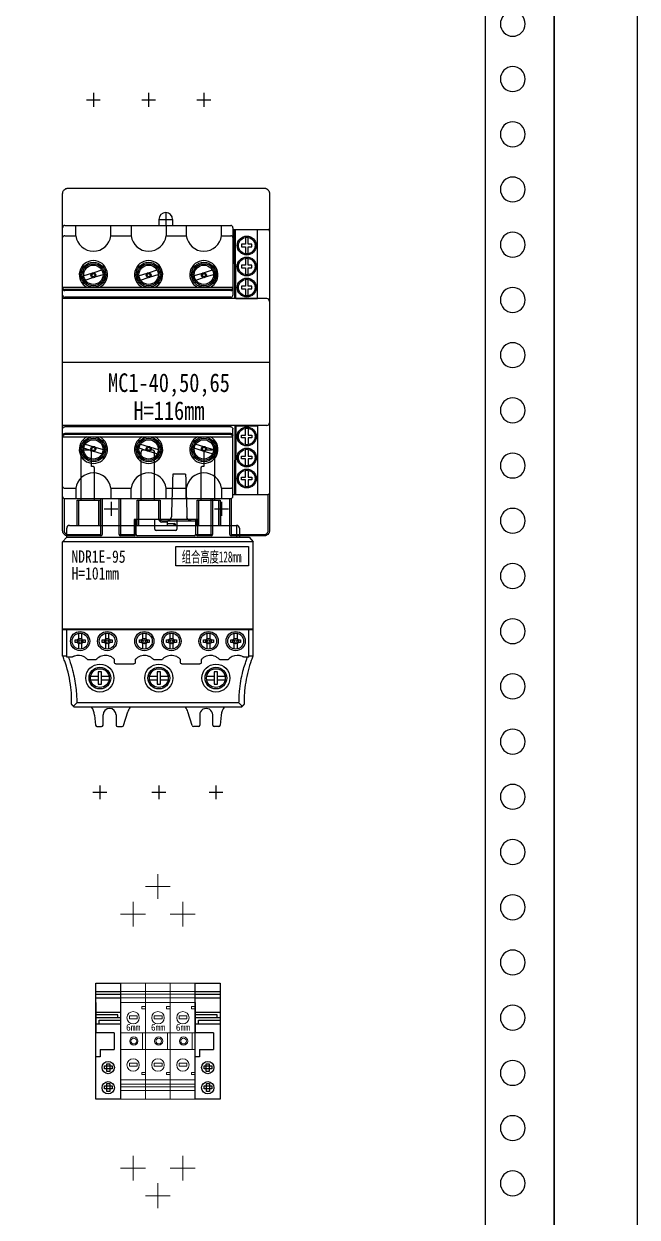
# Model space of a CAD drawing. Extents: x 1702616 to 1703280, y 398475 to 400075.
# Drawn here: x 1703058.1 to 1703280.1, y 398817.9 to 399250.2 of the extents above; entities that cross this region are included whole.
import ezdxf
from ezdxf.enums import TextEntityAlignment as Align

# ---------------------------------------------------------------- set-up
doc = ezdxf.new("R2010")
doc.units = 0
doc.header["$MEASUREMENT"] = 0
for name, color, linetype in [('LY-JS-BJ', 7, 'Continuous'), ('LY-JS-YQJ', 7, 'Continuous'), ('LY-SJ-YQJ', 7, 'Continuous'), ('布置图', 20, 'Continuous')]:
    doc.layers.add(name, color=color, linetype=linetype)
doc.layers.add('LY-二次控制图', color=7, linetype='Continuous', lineweight=18)
doc.styles.add('-宋体', font='', dxfattribs={"width": 0.65})
doc.styles.add('LY-SJ-元器件', font='', dxfattribs={"width": 0.6, "height": 4})
doc.styles.get('-宋体').set_extended_font_data('NSimSun')
doc.styles.get('LY-SJ-元器件').set_extended_font_data('SimSun')

# ---------------------------------------------------------------- blocks, each defined once
blk = doc.blocks.new('端子堵头')
at = {"layer": 'LY-JS-YQJ'}
for p, q in [((0, 39.03), (9, 39.03)), ((0, 37.96), (9, 37.96)), ((0, 36.73), (9, 36.73)), ((0, 35), (0, 24)), ((9, 35), (9, 24)), ((0, 31.48), (9, 31.48)), ((7.97, 30.59), (0, 30.59)), ((7.97, 29.53), (7.97, 30.59)), ((9, 34.58), (9, 33.47)), ((0, 29.53), (9, 29.53)), ((0, 27.32), (9, 27.32)), ((1.25, 27.32), (1.25, 28.56)), ((1.25, 28.56), (9, 28.56)), ((6.66, 24), (0, 24)), ((6.66, 24), (6.66, 18)), ((1.59, 18), (1.59, 15.27)), ((1.59, 18), (6.66, 18)), ((1.59, 15.27), (0, 15.27))]:
    blk.add_line(p, q, dxfattribs=at)
for points in [[(0, 42), (9, 42), (9, 0), (0, 0)], [(3.2, 12.05), (6.01, 12.05), (6.01, 10.99), (3.2, 10.99)], [(5.06, 12.84), (5.06, 10.03), (3.99, 10.03), (3.99, 12.84)], [(3.2, 4.76), (6.01, 4.76), (6.01, 3.69), (3.2, 3.69)], [(5.13, 5.6), (5.13, 2.79), (4.06, 2.79), (4.06, 5.6)]]:
    blk.add_lwpolyline(points, close=True, dxfattribs=at)
for centre in [(4.54, 11.43), (4.54, 4.14)]:
    blk.add_circle(centre, 2.23, dxfattribs=at)
blk = doc.blocks.new('UK-6')
for p, q in [((0, 39.03), (9, 39.03)), ((9, 39.03), (18, 39.03)), ((18, 39.03), (27, 39.03)), ((0, 37.96), (9, 37.96)), ((0, 36.73), (9, 36.73)), ((0, 35), (0, 24)), ((9, 37.96), (18, 37.96)), ((9, 36.73), (18, 36.73)), ((9, 35), (9, 24)), ((18, 37.96), (27, 37.96)), ((18, 36.73), (27, 36.73)), ((18, 35), (18, 24)), ((9, 33.52), (7.66, 33.52)), ((7.66, 33.52), (7.66, 32.74)), ((7.66, 32.74), (9, 32.74)), ((9, 32.74), (9, 31.63)), ((18, 33.52), (16.66, 33.52)), ((16.66, 33.52), (16.66, 32.74)), ((16.66, 32.74), (18, 32.74)), ((18, 32.74), (18, 31.63)), ((27, 33.52), (25.66, 33.52)), ((25.66, 33.52), (25.66, 32.74)), ((25.66, 32.74), (27, 32.74)), ((27, 32.74), (27, 31.63)), ((7.94, 24), (7.94, 18)), ((16.94, 24), (16.94, 18)), ((25.94, 24), (25.94, 18)), ((9, 9.67), (7.66, 9.67)), ((7.66, 9.67), (7.66, 8.89)), ((7.66, 8.89), (9, 8.89)), ((18, 9.67), (16.66, 9.67)), ((16.66, 9.67), (16.66, 8.89)), ((16.66, 8.89), (18, 8.89)), ((27, 9.67), (25.66, 9.67)), ((25.66, 9.67), (25.66, 8.89)), ((25.66, 8.89), (27, 8.89)), ((0, 5.47), (9, 5.47)), ((0, 4.4), (9, 4.4)), ((9, 5.47), (18, 5.47)), ((9, 4.4), (18, 4.4)), ((18, 5.47), (27, 5.47)), ((18, 4.4), (27, 4.4)), ((0, 3.16), (9, 3.16)), ((9, 3.16), (18, 3.16)), ((18, 3.16), (27, 3.16))]:
    blk.add_line(p, q)
for points in [[(0, 42), (9, 42), (9, 0), (0, 0)], [(9, 42), (18, 42), (18, 0), (9, 0)], [(18, 42), (27, 42), (27, 0), (18, 0)], [(0, 35), (9, 35), (9, 7), (0, 7)], [(9, 35), (18, 35), (18, 7), (9, 7)], [(18, 35), (27, 35), (27, 7), (18, 7)], [(3.2, 30.12), (6.01, 30.12), (6.01, 29.05), (3.2, 29.05)], [(12.2, 30.12), (15.01, 30.12), (15.01, 29.05), (12.2, 29.05)], [(21.2, 30.12), (24.01, 30.12), (24.01, 29.05), (21.2, 29.05)], [(0, 24), (9, 24), (9, 18), (0, 18)], [(9, 24), (18, 24), (18, 18), (9, 18)], [(18, 24), (27, 24), (27, 18), (18, 18)], [(3.2, 12.98), (6.01, 12.98), (6.01, 11.92), (3.2, 11.92)], [(12.2, 12.98), (15.01, 12.98), (15.01, 11.92), (12.2, 11.92)], [(21.2, 12.98), (24.01, 12.98), (24.01, 11.92), (21.2, 11.92)]]:
    blk.add_lwpolyline(points, close=True)
for centre, radius in [((4.54, 29.5), 2.23), ((13.54, 29.5), 2.23), ((22.54, 29.5), 2.23), ((4.79, 21.03), 1.5), ((4.79, 21.03), 1.03), ((13.79, 21.03), 1.5), ((13.79, 21.03), 1.03), ((22.79, 21.03), 1.5), ((22.79, 21.03), 1.03), ((4.54, 12.36), 2.23), ((13.54, 12.36), 2.23), ((22.54, 12.36), 2.23)]:
    blk.add_circle(centre, radius)
at = {"char_height": 2.5, "width": 1.4548, "attachment_point": 1}
for insert in [(1.99, 27.27), (10.99, 27.27), (19.99, 27.27)]:
    blk.add_mtext('6mm', dxfattribs=dict(at, insert=insert))
blk = doc.blocks.new('UK-6 3组')
at = {"color": 1}
for p, q in [((13.5, 81.5), (13.5, 72.5)), ((9, 77), (18, 77)), ((4.5, 71.5), (4.5, 62.5)), ((22.5, 71.5), (22.5, 62.5)), ((0, 67), (9, 67)), ((18, 67), (27, 67)), ((4.5, -29.5), (4.5, -20.5)), ((22.5, -29.5), (22.5, -20.5)), ((0, -25), (9, -25)), ((18, -25), (27, -25)), ((13.5, -39.5), (13.5, -30.5)), ((9, -35), (18, -35))]:
    blk.add_line(p, q, dxfattribs=at)
at = {"layer": 'LY-二次控制图', "linetype": 'Continuous'}
blk.add_blockref('UK-6', (0, 0), dxfattribs=at)
blk = doc.blocks.new('A$Cad8734e7')
at = {"color": 0, "linetype": 'Continuous', "lineweight": 25}
for p, q in [((-86.73, 22.22), (-84.83, 22.22)), ((-65, 22.22), (-62, 22.22)), ((-42.18, 22.22), (-40.28, 22.22)), ((-87.73, 21.22), (-87.73, 4.02)), ((-83.83, 16.12), (-83.83, 21.22)), ((-66, 21.22), (-66, 4.02)), ((-61, 4.02), (-61, 21.22)), ((-43.18, 21.22), (-43.18, 16.12)), ((-39.28, 4.02), (-39.28, 21.22)), ((-83.23, 16.12), (-83.83, 16.12)), ((-82.73, 4.02), (-82.73, 15.62)), ((-54.48, 13.38), (-54.54, 11.38)), ((-49.78, 13.38), (-54.48, 13.38)), ((-49.78, 13.38), (-49.72, 11.38)), ((-44.28, 15.62), (-44.28, 4.02)), ((-43.18, 16.12), (-43.78, 16.12)), ((-54.59, 9.52), (-54.67, 7.02)), ((-54.56, 10.52), (-54.59, 9.52)), ((-54.54, 11.38), (-54.56, 10.52)), ((-49.72, 11.38), (-49.7, 10.52)), ((-49.7, 10.52), (-49.67, 9.52)), ((-49.67, 9.52), (-49.59, 7.02)), ((-54.67, 7.02), (-54.89, -0.48)), ((-49.59, 7.02), (-49.37, -0.48)), ((-89.08, 4.02), (-80.68, 4.02)), ((-89.08, -5.18), (-89.08, 4.02)), ((-88.58, 4.02), (-88.58, -5.18)), ((-81.18, -5.18), (-81.18, 4.02)), ((-80.68, 4.02), (-80.68, -5.18)), ((-67.36, 4.02), (-58.96, 4.02)), ((-67.36, -5.18), (-67.36, 4.02)), ((-66.86, 4.02), (-66.86, -5.18)), ((-59.46, -2.98), (-59.46, 4.02)), ((-58.96, 4.02), (-58.96, -2.98)), ((-45.63, 4.02), (-37.23, 4.02)), ((-45.63, -5.18), (-45.63, 4.02)), ((-45.13, 4.02), (-45.13, -5.18)), ((-37.73, -5.18), (-37.73, 4.02)), ((-37.23, 4.02), (-37.23, -5.18)), ((-58.46, -3.48), (-45.63, -3.48)), ((-56.46, -3.98), (-58.46, -3.98)), ((-56.46, -3.98), (-56.46, -5.18)), ((-54.89, -0.48), (-54.94, -2.03)), ((-49.37, -0.48), (-49.32, -2.03)), ((-92.83, -9.48), (-92.83, -6.18)), ((-91.83, -5.18), (-31.33, -5.18)), ((-56.46, -4.48), (-53.98, -4.48)), ((-53.98, -5.18), (-53.98, -4.48)), ((-53.48, -4.98), (-53.48, -5.18)), ((-31.33, -5.18), (-31.33, -9.48)), ((-30.33, -6.18), (-30.33, -9.48)), ((-94.33, -11.18), (-92.83, -9.48)), ((-25.33, -11.18), (-94.33, -11.18)), ((-94.33, -52.48), (-94.33, -11.18)), ((-92.83, -9.48), (-26.83, -9.48)), ((-26.83, -9.48), (-25.33, -11.18)), ((-25.33, -52.48), (-25.33, -11.18)), ((-25.33, -42.72), (-94.33, -42.72)), ((-25.33, -42.98), (-94.33, -42.98)), ((-92.73, -52.88), (-92.73, -42.98)), ((-26.93, -52.88), (-26.93, -42.98)), ((-89.78, -47.58), (-89.78, -46.58)), ((-89.78, -46.58), (-88.98, -46.58)), ((-88.48, -46.08), (-88.48, -44.25)), ((-87.48, -44.25), (-87.48, -46.08)), ((-86.98, -46.58), (-86.18, -46.58)), ((-86.18, -46.58), (-86.18, -47.58)), ((-79.98, -47.58), (-79.98, -46.58)), ((-79.98, -46.58), (-79.18, -46.58)), ((-78.68, -46.08), (-78.68, -44.25)), ((-77.68, -44.25), (-77.68, -46.08)), ((-77.18, -46.58), (-76.38, -46.58)), ((-76.38, -46.58), (-76.38, -47.58)), ((-66.53, -47.58), (-66.53, -46.58)), ((-66.53, -46.58), (-65.73, -46.58)), ((-65.23, -46.08), (-65.23, -44.25)), ((-64.23, -44.25), (-64.23, -46.08)), ((-63.73, -46.58), (-62.93, -46.58)), ((-62.93, -46.58), (-62.93, -47.58)), ((-56.73, -47.58), (-56.73, -46.58)), ((-56.73, -46.58), (-55.93, -46.58)), ((-55.43, -46.08), (-55.43, -44.25)), ((-54.43, -44.25), (-54.43, -46.08)), ((-53.93, -46.58), (-53.13, -46.58)), ((-53.13, -46.58), (-53.13, -47.58)), ((-43.28, -47.58), (-43.28, -46.58)), ((-43.28, -46.58), (-42.48, -46.58)), ((-41.98, -46.08), (-41.98, -44.25)), ((-40.98, -44.25), (-40.98, -46.08)), ((-40.48, -46.58), (-39.68, -46.58)), ((-39.68, -46.58), (-39.68, -47.58)), ((-33.48, -47.58), (-33.48, -46.58)), ((-33.48, -46.58), (-32.68, -46.58)), ((-32.18, -46.08), (-32.18, -44.25)), ((-31.18, -44.25), (-31.18, -46.08)), ((-30.68, -46.58), (-29.88, -46.58)), ((-29.88, -46.58), (-29.88, -47.58)), ((-88.98, -47.58), (-89.78, -47.58)), ((-88.48, -49.92), (-88.48, -48.08)), ((-87.48, -48.08), (-87.48, -49.92)), ((-86.18, -47.58), (-86.98, -47.58)), ((-79.18, -47.58), (-79.98, -47.58)), ((-78.68, -49.92), (-78.68, -48.08)), ((-77.68, -48.08), (-77.68, -49.92)), ((-76.38, -47.58), (-77.18, -47.58)), ((-65.73, -47.58), (-66.53, -47.58)), ((-65.23, -49.92), (-65.23, -48.08)), ((-64.23, -48.08), (-64.23, -49.92)), ((-62.93, -47.58), (-63.73, -47.58)), ((-55.93, -47.58), (-56.73, -47.58)), ((-55.43, -49.92), (-55.43, -48.08)), ((-54.43, -48.08), (-54.43, -49.92)), ((-53.13, -47.58), (-53.93, -47.58)), ((-42.48, -47.58), (-43.28, -47.58)), ((-41.98, -49.92), (-41.98, -48.08)), ((-40.98, -48.08), (-40.98, -49.92)), ((-39.68, -47.58), (-40.48, -47.58)), ((-32.68, -47.58), (-33.48, -47.58)), ((-32.18, -49.92), (-32.18, -48.08)), ((-31.18, -48.08), (-31.18, -49.92)), ((-29.88, -47.58), (-30.68, -47.58)), ((-92.73, -52.48), (-94.33, -52.48)), ((-91.03, -52.88), (-92.73, -52.88)), ((-82.54, -53.88), (-84.92, -53.88)), ((-75.53, -54.78), (-75.53, -53.72)), ((-68.63, -55.38), (-74.93, -55.38)), ((-68.03, -53.72), (-68.03, -54.78)), ((-58.64, -53.88), (-61.02, -53.88)), ((-51.63, -54.78), (-51.63, -53.72)), ((-44.73, -55.38), (-51.03, -55.38)), ((-44.13, -53.72), (-44.13, -54.78)), ((-34.74, -53.88), (-37.12, -53.88)), ((-26.93, -52.88), (-28.63, -52.88)), ((-25.33, -52.48), (-26.93, -52.48)), ((-81.43, -59.88), (-84.18, -59.88)), ((-81.43, -58.23), (-81.43, -62.73)), ((-80.23, -62.73), (-80.23, -58.23)), ((-77.48, -59.88), (-80.23, -59.88)), ((-60.08, -59.88), (-62.83, -59.88)), ((-60.08, -58.23), (-60.08, -62.73)), ((-58.88, -62.73), (-58.88, -58.23)), ((-56.13, -59.88), (-58.88, -59.88)), ((-39.43, -59.88), (-42.18, -59.88)), ((-39.43, -58.23), (-39.43, -62.73)), ((-38.23, -62.73), (-38.23, -58.23)), ((-35.48, -59.88), (-38.23, -59.88)), ((-84.18, -61.08), (-81.43, -61.08)), ((-81.43, -62.73), (-80.23, -62.73)), ((-80.23, -61.08), (-77.48, -61.08)), ((-62.83, -61.08), (-60.08, -61.08)), ((-60.08, -62.73), (-58.88, -62.73)), ((-58.88, -61.08), (-56.13, -61.08)), ((-42.18, -61.08), (-39.43, -61.08)), ((-39.43, -62.73), (-38.23, -62.73)), ((-38.23, -61.08), (-35.48, -61.08)), ((-90.34, -70.68), (-91.04, -69.98)), ((-91.04, -70.01), (-90.08, -70.99)), ((-89.18, -69.48), (-90.34, -70.68)), ((-90.34, -70.68), (-90.04, -70.98)), ((-29.62, -70.98), (-90.04, -70.98)), ((-89.26, -70.99), (-89.26, -70.98)), ((-30.48, -69.48), (-89.18, -69.48)), ((-72.22, -77.63), (-70.69, -72.71)), ((-47.44, -77.63), (-48.97, -72.71)), ((-29.32, -70.68), (-30.48, -69.48)), ((-29.62, -70.98), (-29.32, -70.68)), ((-29.58, -70.98), (-28.62, -70)), ((-28.62, -69.98), (-29.32, -70.68)), ((-82.73, -73.9), (-82.37, -77.53)), ((-79.68, -77.48), (-79.68, -73.83)), ((-74.98, -73.83), (-74.98, -77.48)), ((-44.68, -73.83), (-44.68, -77.48)), ((-39.98, -77.48), (-39.98, -73.83)), ((-36.93, -73.9), (-37.29, -77.53)), ((-81.88, -77.98), (-80.18, -77.98)), ((-74.48, -77.98), (-72.7, -77.98)), ((-45.18, -77.98), (-46.96, -77.98)), ((-37.78, -77.98), (-39.48, -77.98))]:
    blk.add_line(p, q, dxfattribs=at)
at = {"color": 0}
for p, q in [((-37.21, 3.41), (-37.21, -5.18)), ((-80.23, -58.23), (-81.43, -58.23)), ((-58.88, -58.23), (-60.08, -58.23)), ((-38.23, -58.23), (-39.43, -58.23))]:
    blk.add_line(p, q, dxfattribs=at)
at = {"color": 1, "linetype": 'ByBlock'}
for p, q in [((-80.83, -99.34), (-80.83, -104.34)), ((-59.48, -99.34), (-59.48, -104.34)), ((-38.83, -99.34), (-38.83, -104.34)), ((-83.33, -101.84), (-78.33, -101.84)), ((-61.98, -101.84), (-56.98, -101.84)), ((-41.33, -101.84), (-36.33, -101.84))]:
    blk.add_line(p, q, dxfattribs=at)
at = {"color": 0, "linetype": 'Continuous', "lineweight": 25}
for points in [[(-56.96, -3.48, -0.007281), (-56.9, -3.49, -0.011648), (-56.85, -3.5, -0.040218), (-56.77, -3.52, -0.10903), (-56.61, -3.63, -0.114547), (-56.48, -3.82, -0.051981), (-56.47, -3.91, -0.013559), (-56.46, -3.95, -0.004057), (-56.46, -3.98)], [(-56.44, -3.48, 0.008492), (-56.25, -3.46, 0.028757), (-56.03, -3.42, 0.099766), (-55.56, -3.2, 0.138063), (-55.04, -2.54, 0.05222), (-54.97, -2.3, 0.01592), (-54.95, -2.16, 0.005457), (-54.94, -2.03)], [(-47.82, -3.48, -0.008491), (-48.01, -3.46, -0.028755), (-48.23, -3.42, -0.099771), (-48.7, -3.2, -0.13809), (-49.22, -2.54, -0.05211), (-49.29, -2.3, -0.015961), (-49.31, -2.16, -0.005469), (-49.32, -2.03)], [(-91.04, -69.98, 0.005368), (-91.06, -67.75, 0.025039), (-91.34, -63.86, 0.049542), (-93.27, -55.12, 0.009952), (-93.84, -53.53, 0.003024), (-94.24, -52.48)], [(-92.24, -52.88, -0.005947), (-91.52, -54.89, -0.024906), (-90.49, -58.46, -0.032149), (-89.42, -64.73, -0.016705), (-89.24, -67.37, -0.004392), (-89.18, -69.48)], [(-90.75, -52.81, -0.002666), (-90.78, -52.83, -0.014124), (-90.83, -52.85, -0.021007), (-90.87, -52.86, -0.027165), (-90.92, -52.87, -0.018155), (-90.96, -52.88, -0.006293), (-90.99, -52.88, -0.002938), (-91.03, -52.88)], [(-85.36, -53.7, 0.00947), (-85.69, -53.38, 0.064056), (-86.53, -52.8, 0.201227), (-90, -52.5, 0.017707), (-90.25, -52.59, 0.012388), (-90.58, -52.74, 0.003093), (-90.75, -52.81)], [(-84.92, -53.88, -0.004975), (-84.97, -53.88, -0.00799), (-85, -53.88, -0.027954), (-85.06, -53.87, -0.035424), (-85.13, -53.85, -0.035447), (-85.21, -53.81, -0.045745), (-85.29, -53.76, -0.014567), (-85.32, -53.73, -0.00517), (-85.36, -53.7)], [(-82.1, -53.7, -0.006658), (-82.15, -53.74, -0.013351), (-82.18, -53.76, -0.109053), (-82.37, -53.86, -0.016455), (-82.42, -53.87, -0.011213), (-82.46, -53.87, -0.006101), (-82.51, -53.88, -0.002212), (-82.54, -53.88)], [(-75.53, -53.72, 0.00804), (-75.87, -53.41, 0.024282), (-76.22, -53.11, 0.062766), (-77.14, -52.61, 0.241038), (-81.23, -52.97, 0.035858), (-81.68, -53.31, 0.010424), (-81.94, -53.54, 0.003783), (-82.1, -53.7)], [(-74.93, -55.38, -0.007778), (-74.99, -55.38, -0.015639), (-75.03, -55.37, -0.062177), (-75.16, -55.34, -0.230515), (-75.51, -54.94, -0.035997), (-75.52, -54.87, -0.008709), (-75.52, -54.84, -0.006932), (-75.53, -54.78)], [(-68.03, -54.78, -0.005058), (-68.03, -54.84, -0.021344), (-68.04, -54.91, -0.073092), (-68.09, -55.05, -0.171602), (-68.38, -55.33, -0.045567), (-68.47, -55.36, -0.02347), (-68.54, -55.37, -0.00849), (-68.6, -55.38, -0.002114), (-68.63, -55.38)], [(-61.46, -53.7, 0.007914), (-61.79, -53.38, 0.023887), (-62.15, -53.1, 0.062656), (-63.06, -52.6, 0.241323), (-67.15, -52.99, 0.03649), (-67.61, -53.34, 0.010716), (-67.86, -53.57, 0.003889), (-68.03, -53.72)], [(-61.02, -53.88, -0.005271), (-61.07, -53.88, -0.008473), (-61.1, -53.88, -0.052709), (-61.2, -53.86, -0.047661), (-61.31, -53.81, -0.045878), (-61.39, -53.76, -0.013742), (-61.42, -53.73, -0.00488), (-61.46, -53.7)], [(-58.2, -53.7, -0.007784), (-58.25, -53.74, -0.015663), (-58.28, -53.77, -0.038694), (-58.35, -53.81, -0.054031), (-58.47, -53.86, -0.038673), (-58.55, -53.88, -0.010661), (-58.58, -53.88, -0.006364), (-58.61, -53.88, -0.003529), (-58.64, -53.88)], [(-51.63, -53.72, 0.011379), (-52.05, -53.34, 0.073361), (-53.01, -52.71, 0.261877), (-57.41, -53.03, 0.032988), (-57.86, -53.38, 0.00789), (-58.2, -53.7)], [(-51.03, -55.38, -0.004216), (-51.09, -55.38, -0.022528), (-51.18, -55.36, -0.033779), (-51.25, -55.34, -0.050512), (-51.34, -55.3, -0.171432), (-51.59, -54.98, -0.03762), (-51.61, -54.91, -0.01548), (-51.62, -54.87, -0.010651), (-51.63, -54.81, -0.002654), (-51.63, -54.78)], [(-44.13, -54.78, -0.00689), (-44.13, -54.84, -0.020815), (-44.14, -54.9, -0.062197), (-44.18, -55.02, -0.179225), (-44.47, -55.33, -0.046444), (-44.55, -55.36, -0.020871), (-44.61, -55.37, -0.01231), (-44.67, -55.38, -0.004055), (-44.73, -55.38)], [(-37.56, -53.7, 0.011079), (-37.98, -53.31, 0.073243), (-38.94, -52.7, 0.261953), (-43.34, -53.05, 0.033493), (-43.79, -53.41, 0.008017), (-44.13, -53.72)], [(-37.12, -53.88, -0.004401), (-37.18, -53.88, -0.008878), (-37.23, -53.87, -0.014042), (-37.27, -53.86, -0.019294), (-37.32, -53.85, -0.086324), (-37.46, -53.77, -0.01678), (-37.5, -53.75, -0.009218), (-37.53, -53.72, -0.002789), (-37.56, -53.7)], [(-34.3, -53.7, -0.005156), (-34.34, -53.73, -0.013475), (-34.37, -53.76, -0.045918), (-34.45, -53.81, -0.047614), (-34.56, -53.86, -0.045845), (-34.65, -53.88, -0.010035), (-34.68, -53.88, -0.005996), (-34.71, -53.88, -0.003326), (-34.74, -53.88)], [(-28.91, -52.81, 0.006204), (-29.24, -52.66, 0.068252), (-30.28, -52.35, 0.201678), (-33.68, -53.15, 0.026912), (-34.03, -53.44, 0.006467), (-34.3, -53.7)], [(-30.48, -69.48, -0.003585), (-30.41, -67.37, -0.010763), (-30.29, -65.26, -0.022169), (-29.81, -61.58, -0.018592), (-29.04, -57.94, -0.018636), (-28.3, -55.39, -0.006204), (-27.77, -53.89, -0.002254), (-27.41, -52.88)], [(-28.63, -52.88, -0.002931), (-28.67, -52.88, -0.012355), (-28.71, -52.88, -0.021353), (-28.76, -52.87, -0.026657), (-28.8, -52.86, -0.018144), (-28.84, -52.84, -0.004715), (-28.86, -52.84, -0.005356), (-28.89, -52.82, -0.001336), (-28.91, -52.81)], [(-25.42, -52.48, 0.004535), (-26.01, -54.06, 0.025187), (-27.17, -57.81, 0.046346), (-28.53, -66.08, 0.011003), (-28.6, -67.75, 0.005368), (-28.62, -69.98)]]:
    blk.add_lwpolyline(points, format="xyb", dxfattribs=at)
at = {"color": 0}
for centre, radius in [((-87.98, -47.08), 3.48), ((-87.98, -47.08), 2.88), ((-87.98, -47.08), 0.975), ((-87.98, -47.08), 0.5), ((-78.18, -47.08), 3.48), ((-78.18, -47.08), 2.88), ((-78.18, -47.08), 0.975), ((-78.18, -47.08), 0.5), ((-64.73, -47.08), 3.48), ((-64.73, -47.08), 2.88), ((-64.73, -47.08), 0.975), ((-64.73, -47.08), 0.5), ((-54.93, -47.08), 3.48), ((-54.93, -47.08), 2.88), ((-54.93, -47.08), 0.975), ((-54.93, -47.08), 0.5), ((-41.48, -47.08), 3.48), ((-41.48, -47.08), 2.88), ((-41.48, -47.08), 0.975), ((-41.48, -47.08), 0.5), ((-31.68, -47.08), 3.48), ((-31.68, -47.08), 2.88), ((-31.68, -47.08), 0.975), ((-31.68, -47.08), 0.5), ((-80.83, -60.48), 5.07), ((-59.48, -60.48), 5.07), ((-38.83, -60.48), 5.07), ((-80.83, -60.48), 3.93), ((-80.83, -60.48), 3.4), ((-59.48, -60.48), 3.93), ((-59.48, -60.48), 3.4), ((-38.83, -60.48), 3.93), ((-38.83, -60.48), 3.4)]:
    blk.add_circle(centre, radius, dxfattribs=at)
at = {"color": 0, "linetype": 'Continuous', "lineweight": 25}
for centre, radius, start, end in [((-86.73, 21.22), 1, 90, 180), ((-84.83, 21.22), 1, 0, 90), ((-65, 21.22), 1, 90, 180), ((-62, 21.22), 1, 0, 90), ((-42.18, 21.22), 1, 90, 180), ((-40.28, 21.22), 1, 0, 90), ((-83.23, 15.62), 0.5, 0, 90), ((-43.78, 15.62), 0.5, 90, 180), ((-58.46, -2.98), 1, 180, 270), ((-58.46, -2.98), 0.5, 180, 270), ((-91.83, -6.18), 1, 90, 180), ((-53.98, -4.98), 0.5, 0, 90), ((-31.33, -6.18), 1, 0, 90), ((-88.98, -46.08), 0.5, 270, 291.8272), ((-88.98, -46.08), 0.5, 338.1728, 0), ((-86.98, -46.08), 0.5, 180, 201.8272), ((-86.98, -46.08), 0.5, 248.1728, 270), ((-79.18, -46.08), 0.5, 270, 291.8272), ((-79.18, -46.08), 0.5, 338.1728, 0), ((-77.18, -46.08), 0.5, 180, 201.8272), ((-77.18, -46.08), 0.5, 248.1728, 270), ((-65.73, -46.08), 0.5, 270, 291.8272), ((-65.73, -46.08), 0.5, 338.1728, 0), ((-63.73, -46.08), 0.5, 180, 201.8272), ((-63.73, -46.08), 0.5, 248.1728, 270), ((-55.93, -46.08), 0.5, 270, 291.8272), ((-55.93, -46.08), 0.5, 338.1728, 0), ((-53.93, -46.08), 0.5, 180, 201.8272), ((-53.93, -46.08), 0.5, 248.1728, 270), ((-42.48, -46.08), 0.5, 270, 291.8272), ((-42.48, -46.08), 0.5, 338.1728, 0), ((-40.48, -46.08), 0.5, 180, 201.8272), ((-40.48, -46.08), 0.5, 248.1728, 270), ((-32.68, -46.08), 0.5, 270, 291.8272), ((-32.68, -46.08), 0.5, 338.1728, 0), ((-30.68, -46.08), 0.5, 180, 201.8272), ((-30.68, -46.08), 0.5, 248.1728, 270), ((-88.98, -48.08), 0.5, 68.1728, 90), ((-88.98, -48.08), 0.5, 0, 21.8272), ((-86.98, -48.08), 0.5, 158.1728, 180), ((-86.98, -48.08), 0.5, 90, 111.8272), ((-79.18, -48.08), 0.5, 68.1728, 90), ((-79.18, -48.08), 0.5, 0, 21.8272), ((-77.18, -48.08), 0.5, 158.1728, 180), ((-77.18, -48.08), 0.5, 90, 111.8272), ((-65.73, -48.08), 0.5, 68.1728, 90), ((-65.73, -48.08), 0.5, 0, 21.8272), ((-63.73, -48.08), 0.5, 158.1728, 180), ((-63.73, -48.08), 0.5, 90, 111.8272), ((-55.93, -48.08), 0.5, 68.1728, 90), ((-55.93, -48.08), 0.5, 0, 21.8272), ((-53.93, -48.08), 0.5, 158.1728, 180), ((-53.93, -48.08), 0.5, 90, 111.8272), ((-42.48, -48.08), 0.5, 68.1728, 90), ((-42.48, -48.08), 0.5, 0, 21.8272), ((-40.48, -48.08), 0.5, 158.1728, 180), ((-40.48, -48.08), 0.5, 90, 111.8272), ((-32.68, -48.08), 0.5, 68.1728, 90), ((-32.68, -48.08), 0.5, 0, 21.8272), ((-30.68, -48.08), 0.5, 158.1728, 180), ((-30.68, -48.08), 0.5, 90, 111.8272), ((-88.7, -74.48), 6, 5.5501, 35.6853), ((-77.33, -73.83), 2.35, 0, 180), ((-64.96, -74.48), 6, 144.3147, 162.76), ((-54.7, -74.48), 6, 17.24, 35.6853), ((-42.33, -73.83), 2.35, 359.9268, 180.0732), ((-30.96, -74.48), 6, 144.3147, 174.4499), ((-81.88, -77.48), 0.5, 185.5501, 270), ((-80.18, -77.48), 0.5, 270, 0), ((-74.48, -77.48), 0.5, 180, 270), ((-72.7, -77.48), 0.5, 270, 342.76), ((-46.96, -77.48), 0.5, 197.24, 270), ((-45.18, -77.48), 0.5, 270, 0), ((-39.48, -77.48), 0.5, 180, 270), ((-37.78, -77.48), 0.5, 270, 354.4499)]:
    blk.add_arc(centre, radius, start, end, dxfattribs=at)
at = {"layer": 'LY-SJ-YQJ', "color": 1, "linetype": 'ByBlock'}
blk.add_lwpolyline([(-53.28, -12.86), (-27.06, -12.86), (-27.06, -19.86), (-53.28, -19.86)], close=True, dxfattribs=at)
at = {"color": 4, "linetype": 'ByBlock', "lineweight": -3, "style": '-宋体', "width": 0.8}
for s, p in [('NDR1E-95', (-81.31, -16.45)), ('H=101mm', (-82.5, -22.54))]:
    blk.add_text(s, height=4.5, dxfattribs=at).set_placement(p, align=Align.MIDDLE_CENTER)
at = {"layer": 'LY-SJ-YQJ', "color": 1, "linetype": 'ByBlock', "style": 'LY-SJ-元器件', "width": 0.6}
blk.add_text('组合高度128mm', height=4, dxfattribs=at).set_placement((-51.19, -18.57))
blk = doc.blocks.new('热继NDC1 40-65A+NDR1E-95-2022.1')
at = {"color": 1, "linetype": 'ByBlock'}
for p, q in [((153.42, 97.15), (153.42, 92.15)), ((173.42, 97.15), (173.42, 92.15)), ((193.42, 97.15), (193.42, 92.15)), ((150.92, 94.65), (155.92, 94.65)), ((170.92, 94.65), (175.92, 94.65)), ((190.92, 94.65), (195.92, 94.65)), ((179.6, 53.81), (179.6, 49.11)), ((177.1, 51.31), (182.1, 51.31)), ((142.29, -0.35), (217.17, -0.35)), ((159.8, -51.04), (159.8, -56.04)), ((199.8, -51.04), (199.8, -56.04)), ((157.3, -53.54), (162.3, -53.54)), ((197.3, -53.54), (202.3, -53.54))]:
    blk.add_line(p, q, dxfattribs=at)
at = {"color": 0, "linetype": 'Continuous', "lineweight": 25}
for p, q in [((142.29, -61.35), (142.29, 60.64)), ((144.29, 62.65), (215.18, 62.65)), ((203.92, 48.31), (203.92, 23.91)), ((203.92, 47.61), (216.68, 47.61)), ((204.59, 22.61), (204.54, 47.61)), ((205.04, 22.61), (204.89, 47.61)), ((143.09, 45.34), (147.06, 45.34)), ((159.77, 45.34), (167.06, 45.34)), ((179.77, 45.34), (187.06, 45.34)), ((199.77, 45.34), (203.12, 45.34)), ((208.42, 44.79), (208.42, 42.34)), ((209.42, 42.34), (209.42, 44.79)), ((208.42, 42.34), (207.02, 42.34)), ((207.02, 42.34), (207.02, 41.34)), ((207.02, 41.34), (208.42, 41.34)), ((208.42, 41.34), (208.42, 38.88)), ((210.82, 42.34), (209.42, 42.34)), ((209.42, 38.88), (209.42, 41.34)), ((209.42, 41.34), (210.82, 41.34)), ((210.82, 41.34), (210.82, 42.34)), ((208.42, 34.75), (207.02, 34.75)), ((207.02, 34.75), (207.02, 33.75)), ((208.42, 37.21), (208.42, 34.75)), ((209.42, 34.75), (209.42, 37.21)), ((210.82, 34.75), (209.42, 34.75)), ((210.82, 33.75), (210.82, 34.75)), ((152.78, 31.75), (149.94, 30.85)), ((156.42, 32.9), (153.57, 32)), ((154.05, 30.47), (156.91, 31.38)), ((156.42, 32.9), (156.5, 32.93)), ((156.91, 31.38), (156.91, 31.38)), ((172.78, 31.75), (169.94, 30.85)), ((176.42, 32.9), (173.57, 32)), ((174.05, 30.47), (176.91, 31.38)), ((176.42, 32.9), (176.5, 32.93)), ((176.91, 31.38), (176.91, 31.38)), ((192.78, 31.75), (189.94, 30.85)), ((196.42, 32.9), (193.57, 32)), ((194.05, 30.47), (196.91, 31.38)), ((196.42, 32.9), (196.5, 32.93)), ((196.91, 31.38), (196.91, 31.38)), ((207.02, 33.75), (208.42, 33.75)), ((208.42, 33.75), (208.42, 31.29)), ((209.42, 31.29), (209.42, 33.75)), ((209.42, 33.75), (210.82, 33.75)), ((142.29, 26.75), (203.92, 26.75)), ((203.12, 25.95), (143.09, 25.95)), ((150.49, 29.34), (153.27, 30.22)), ((170.49, 29.34), (173.27, 30.22)), ((190.49, 29.34), (193.27, 30.22)), ((208.42, 27.11), (207.02, 27.11)), ((207.02, 27.11), (207.02, 26.11)), ((207.02, 26.11), (208.42, 26.11)), ((208.42, 29.57), (208.42, 27.11)), ((208.42, 26.11), (208.42, 23.65)), ((209.42, 27.11), (209.42, 29.57)), ((210.82, 27.11), (209.42, 27.11)), ((209.42, 23.65), (209.42, 26.11)), ((209.42, 26.11), (210.82, 26.11)), ((210.82, 26.11), (210.82, 27.11)), ((216.17, 22.61), (142.29, 22.61)), ((203.12, 25.51), (143.09, 25.51)), ((203.12, 23.11), (143.09, 23.11)), ((205.04, 22.71), (212.79, 22.71)), ((216.17, -23.32), (142.29, -23.32)), ((203.12, -23.82), (143.09, -23.82)), ((203.92, -49.02), (203.92, -24.62)), ((204.59, -23.32), (204.54, -48.32)), ((205.04, -23.32), (204.89, -48.32)), ((205.04, -23.42), (212.79, -23.42)), ((208.42, -26.82), (208.42, -24.36)), ((209.42, -24.36), (209.42, -26.82)), ((142.29, -27.46), (203.92, -27.46)), ((203.12, -26.22), (143.09, -26.22)), ((203.12, -26.66), (143.09, -26.66)), ((150.49, -30.05), (153.27, -30.93)), ((170.49, -30.05), (173.27, -30.93)), ((190.49, -30.05), (193.27, -30.93)), ((207.02, -27.82), (207.02, -26.82)), ((207.02, -26.82), (208.42, -26.82)), ((208.42, -27.82), (207.02, -27.82)), ((208.42, -30.28), (208.42, -27.82)), ((209.42, -26.82), (210.82, -26.82)), ((210.82, -27.82), (209.42, -27.82)), ((209.42, -27.82), (209.42, -30.28)), ((210.82, -26.82), (210.82, -27.82)), ((152.78, -32.46), (149.94, -31.56)), ((156.42, -33.61), (153.57, -32.71)), ((154.05, -31.18), (156.91, -32.09)), ((156.42, -33.61), (156.5, -33.64)), ((156.91, -32.09), (156.91, -32.09)), ((172.78, -32.46), (169.94, -31.56)), ((176.42, -33.61), (173.57, -32.71)), ((174.05, -31.18), (176.91, -32.09)), ((176.42, -33.61), (176.5, -33.64)), ((176.91, -32.09), (176.91, -32.09)), ((192.78, -32.46), (189.94, -31.56)), ((196.42, -33.61), (193.57, -32.71)), ((194.05, -31.18), (196.91, -32.09)), ((196.42, -33.61), (196.5, -33.64)), ((196.91, -32.09), (196.91, -32.09)), ((207.02, -35.46), (207.02, -34.46)), ((207.02, -34.46), (208.42, -34.46)), ((208.42, -34.46), (208.42, -32)), ((209.42, -32), (209.42, -34.46)), ((209.42, -34.46), (210.82, -34.46)), ((210.82, -34.46), (210.82, -35.46)), ((208.42, -35.46), (207.02, -35.46)), ((208.42, -37.92), (208.42, -35.46)), ((210.82, -35.46), (209.42, -35.46)), ((209.42, -35.46), (209.42, -37.92)), ((207.02, -43.05), (207.02, -42.05)), ((207.02, -42.05), (208.42, -42.05)), ((208.42, -43.05), (207.02, -43.05)), ((208.42, -42.05), (208.42, -39.59)), ((208.42, -45.51), (208.42, -43.05)), ((209.42, -39.59), (209.42, -42.05)), ((209.42, -42.05), (210.82, -42.05)), ((210.82, -43.05), (209.42, -43.05)), ((209.42, -43.05), (209.42, -45.51)), ((210.82, -42.05), (210.82, -43.05)), ((143.09, -46.06), (147.06, -46.06)), ((159.77, -46.06), (167.06, -46.06)), ((179.77, -46.05), (187.06, -46.05)), ((199.77, -46.06), (203.12, -46.06)), ((142.79, -49.77), (142.79, -61.36)), ((156.08, -62.86), (156.09, -49.83)), ((156.59, -49.83), (156.58, -62.85)), ((162.75, -62.85), (162.75, -49.82)), ((163.25, -49.82), (163.25, -62.86)), ((196.08, -62.86), (196.09, -49.83)), ((196.59, -49.83), (196.58, -62.85)), ((202.75, -62.85), (202.75, -49.82)), ((203.25, -49.81), (203.25, -62.86)), ((203.92, -48.32), (216.68, -48.32)), ((191.17, -57.35), (168.17, -57.35)), ((168.17, -57.35), (168.17, -63.35)), ((168.67, -57.35), (168.67, -62.85)), ((168.92, -62.85), (168.92, -57.35)), ((175.67, -60.85), (175.67, -57.35)), ((183.67, -57.35), (183.67, -60.85)), ((190.42, -57.35), (190.42, -62.85)), ((191.17, -63.35), (191.17, -57.35)), ((144.29, -62.86), (156.08, -62.86)), ((156.08, -63.35), (144.29, -63.35)), ((163.25, -62.86), (168.17, -62.86)), ((163.25, -62.86), (163.25, -63.35)), ((168.17, -63.35), (163.25, -63.35)), ((189.92, -63.35), (169.42, -63.35)), ((183.17, -61.35), (176.17, -61.35)), ((191.17, -62.86), (196.08, -62.86)), ((196.08, -63.35), (191.17, -63.35)), ((196.08, -63.35), (196.08, -62.86)), ((203.25, -62.86), (215.18, -62.85)), ((215.18, -63.34), (203.25, -63.35))]:
    blk.add_line(p, q, dxfattribs=at)
at = {"color": 0}
for p, q in [((217.18, 60.65), (217.18, -61.34)), ((143.09, 49.11), (203.12, 49.11)), ((147.06, 45.34), (147.06, 49.11)), ((159.77, 45.34), (159.77, 49.11)), ((167.06, 49.11), (167.06, 45.34)), ((177.1, 51.31), (177.1, 49.11)), ((179.77, 49.11), (179.77, 45.34)), ((182.1, 51.31), (182.1, 49.11)), ((187.06, 49.11), (187.06, 45.34)), ((199.77, 45.34), (199.77, 49.11)), ((212.79, 22.71), (212.79, 47.61)), ((212.79, -23.42), (212.79, -48.32)), ((147.06, -46.06), (147.06, -49.82)), ((159.77, -46.06), (159.77, -49.82)), ((167.06, -49.82), (167.06, -46.06)), ((179.77, -49.82), (179.77, -46.05)), ((187.06, -49.82), (187.06, -46.05)), ((199.77, -46.06), (199.77, -49.82)), ((143.09, -49.82), (203.12, -49.82)), ((216.68, -61.35), (216.7, -48.33))]:
    blk.add_line(p, q, dxfattribs=at)
at = {"color": 0, "linetype": 'Continuous', "lineweight": 25}
for points in [[(142.29, 60.65, -0.005247), (142.31, 60.85, -0.022142), (142.35, 61.09, -0.066678), (142.48, 61.51, -0.1782), (143.48, 62.48, -0.045122), (143.76, 62.57, -0.023284), (144, 62.62, -0.008439), (144.19, 62.64, -0.002102), (144.29, 62.65)], [(215.18, 62.65, -0.0042), (215.37, 62.63, -0.022411), (215.67, 62.58, -0.033502), (215.9, 62.52, -0.055765), (216.25, 62.34, -0.166023), (217.06, 61.32, -0.03773), (217.13, 61.09, -0.015318), (217.15, 60.94, -0.010538), (217.17, 60.75, -0.002625), (217.18, 60.65)], [(217.18, 47.11, 0.00874), (217.17, 47.18, 0.024098), (217.15, 47.25, 0.10921), (217.07, 47.42, 0.099417), (216.91, 47.55, 0.073564), (216.8, 47.59, 0.018472), (216.75, 47.6, 0.009094), (216.7, 47.61, 0.002265), (216.68, 47.61)], [(142.29, 26.26, 0.008215), (142.31, 26.16, 0.027921), (142.33, 26.05, 0.10556), (142.45, 25.82, 0.11228), (142.74, 25.59, 0.062263), (142.9, 25.54, 0.018195), (142.98, 25.52, 0.006943), (143.05, 25.51, 0.002508), (143.09, 25.51)], [(203.12, 25.51, 0.006144), (203.21, 25.52, 0.01252), (203.27, 25.53, 0.082559), (203.49, 25.6, 0.131016), (203.8, 25.88, 0.096859), (203.9, 26.1, 0.017196), (203.91, 26.16, 0.010316), (203.92, 26.26)], [(142.29, 23.91, 0.007677), (142.31, 23.81, 0.031799), (142.33, 23.67, 0.11321), (142.48, 23.39, 0.137634), (142.85, 23.15, 0.041735), (142.96, 23.12, 0.015737), (143.02, 23.11, 0.005529), (143.09, 23.11)], [(203.12, 23.11, 0.006707), (203.21, 23.12, 0.013685), (203.27, 23.13, 0.080608), (203.48, 23.2, 0.149879), (203.83, 23.53, 0.078704), (203.9, 23.74, 0.015869), (203.91, 23.81, 0.00951), (203.92, 23.91)], [(142.29, -24.62, -0.007677), (142.31, -24.52, -0.031799), (142.33, -24.38, -0.11321), (142.48, -24.11, -0.137634), (142.85, -23.86, -0.041735), (142.96, -23.83, -0.015737), (143.02, -23.83, -0.005529), (143.09, -23.82)], [(203.12, -23.82, -0.006707), (203.21, -23.83, -0.013685), (203.27, -23.84, -0.080608), (203.48, -23.91, -0.149879), (203.83, -24.25, -0.078704), (203.9, -24.45, -0.015869), (203.91, -24.52, -0.00951), (203.92, -24.62)], [(142.29, -26.97, -0.008215), (142.31, -26.87, -0.027921), (142.33, -26.76, -0.10556), (142.45, -26.53, -0.11228), (142.74, -26.3, -0.062263), (142.9, -26.25, -0.018195), (142.98, -26.23, -0.006943), (143.05, -26.23, -0.002508), (143.09, -26.22)], [(203.12, -26.22, -0.006144), (203.21, -26.23, -0.01252), (203.27, -26.24, -0.082559), (203.49, -26.31, -0.131016), (203.8, -26.59, -0.096859), (203.9, -26.81, -0.017196), (203.91, -26.87, -0.010316), (203.92, -26.97)], [(217.18, -47.82, -0.00874), (217.17, -47.89, -0.024098), (217.15, -47.97, -0.10921), (217.07, -48.13, -0.099417), (216.91, -48.26, -0.073564), (216.8, -48.3, -0.018472), (216.75, -48.31, -0.009094), (216.7, -48.32, -0.002265), (216.68, -48.32)], [(144.29, -63.35, -0.0042), (144.1, -63.33, -0.022411), (143.81, -63.28, -0.033502), (143.57, -63.21, -0.055765), (143.22, -63.04, -0.166025), (142.41, -62.02, -0.037731), (142.35, -61.79, -0.015319), (142.32, -61.64, -0.010538), (142.3, -61.45, -0.002625), (142.29, -61.35)], [(142.79, -61.36, 0.008789), (142.82, -61.58, 0.024254), (142.87, -61.79, 0.109613), (143.11, -62.28, 0.099372), (143.59, -62.68, 0.073307), (143.93, -62.81, 0.018329), (144.07, -62.83, 0.00903), (144.22, -62.85, 0.002249), (144.29, -62.86)], [(217.18, -61.34, -0.005247), (217.16, -61.54, -0.02214), (217.13, -61.78, -0.066675), (216.99, -62.2, -0.1782), (215.99, -63.17, -0.045125), (215.71, -63.26, -0.023285), (215.47, -63.31, -0.008439), (215.28, -63.33, -0.002102), (215.18, -63.34)], [(215.18, -62.85, 0.00879), (215.4, -62.82, 0.024258), (215.61, -62.78, 0.109619), (216.1, -62.54, 0.099377), (216.5, -62.06, 0.073295), (216.63, -61.72, 0.018324), (216.65, -61.57, 0.009027), (216.67, -61.42, 0.002248), (216.68, -61.35)]]:
    blk.add_lwpolyline(points, format="xyb", dxfattribs=at)
at = {"color": 0}
for centre, radius in [((208.92, 41.84), 3.43), ((208.92, 41.84), 3), ((153.42, 31.27), 4.5), ((153.42, 31.27), 4), ((153.42, 31.27), 3.5), ((173.42, 31.27), 4.5), ((173.42, 31.27), 4), ((173.42, 31.27), 3.5), ((193.42, 31.27), 4.5), ((193.42, 31.27), 4), ((193.42, 31.27), 3.5), ((208.92, 34.25), 3.43), ((208.92, 34.25), 3), ((153.42, 31.11), 0.9), ((153.42, 31.11), 0.586), ((173.42, 31.11), 0.9), ((173.42, 31.11), 0.586), ((193.42, 31.11), 0.9), ((193.42, 31.11), 0.586), ((208.92, 26.61), 3.43), ((208.92, 26.61), 3), ((208.92, -27.32), 3.43), ((208.92, -27.32), 3), ((153.42, -31.98), 4.5), ((153.42, -31.98), 4), ((153.42, -31.98), 3.5), ((173.42, -31.98), 4.5), ((173.42, -31.98), 4), ((173.42, -31.98), 3.5), ((193.42, -31.98), 4.5), ((193.42, -31.98), 4), ((193.42, -31.98), 3.5), ((153.42, -31.82), 0.9), ((153.42, -31.82), 0.586), ((173.42, -31.82), 0.9), ((173.42, -31.82), 0.586), ((193.42, -31.82), 0.9), ((193.42, -31.82), 0.586), ((208.92, -34.96), 3.43), ((208.92, -34.96), 3), ((208.92, -42.55), 3.43), ((208.92, -42.55), 3)]:
    blk.add_circle(centre, radius, dxfattribs=at)
for centre, radius, start, end in [((179.6, 51.31), 2.5, 0, 180), ((153.42, 31.27), 5.1, 297.6077, 242.3923), ((173.42, 31.27), 5.1, 297.6077, 242.3923), ((193.42, 31.27), 5.1, 297.6077, 242.3923), ((153.42, -31.98), 5.1, 117.6077, 62.3923), ((173.42, -31.98), 5.1, 117.6077, 62.3923), ((193.42, -31.98), 5.1, 117.6077, 62.3923)]:
    blk.add_arc(centre, radius, start, end, dxfattribs=at)
at = {"color": 0, "linetype": 'Continuous', "lineweight": 25}
for centre, radius, start, end in [((143.09, 48.31), 0.8, 90, 180), ((203.12, 48.31), 0.8, 0, 90), ((142.99, 44.64), 0.714, 81.9506, 168.5781), ((153.42, 46.23), 6.42, 187.9359, 352.0641), ((173.42, 46.23), 6.42, 187.9359, 352.0641), ((193.42, 46.23), 6.42, 187.9359, 352.0641), ((203.22, 44.64), 0.714, 11.4214, 98.0497), ((143.09, 26.75), 0.799, 180.0847, 270.0843), ((203.12, 26.75), 0.799, 269.9154, 359.9158), ((216.17, 21.61), 1, 0, 90), ((216.17, -22.32), 1, 270, 0), ((143.09, -27.46), 0.799, 89.9157, 179.9153), ((203.12, -27.46), 0.799, 0.0842, 90.0846), ((153.42, -46.94), 6.42, 7.9359, 172.0641), ((173.42, -46.94), 6.42, 7.9359, 172.0641), ((193.42, -46.94), 6.42, 7.9359, 172.0641), ((142.99, -45.35), 0.714, 191.4219, 278.0494), ((203.22, -45.35), 0.714, 261.9503, 348.5786), ((143.09, -49.02), 0.8, 180, 270), ((203.12, -49.02), 0.8, 270, 0), ((156.08, -62.85), 0.5, 270, 359.9825), ((163.25, -62.85), 0.5, 180.0175, 270), ((163.12, -55.98), 6.88, 266.9176, 271.0827), ((168.29, -55.69), 7.17, 269.0013, 272.998), ((168.17, -62.85), 0.5, 270, 0), ((169.42, -62.85), 0.5, 180, 270), ((176.17, -60.85), 0.5, 180, 270), ((183.17, -60.85), 0.5, 270, 0), ((189.92, -62.85), 0.5, 270, 0), ((191.04, -55.69), 7.17, 267.002, 270.9987), ((191.17, -62.85), 0.5, 180, 270), ((196.08, -62.85), 0.5, 270, 359.9825), ((196.21, -55.98), 6.88, 268.9173, 273.0824), ((203.25, -62.85), 0.5, 180.0175, 270)]:
    blk.add_arc(centre, radius, start, end, dxfattribs=at)
at = {"color": 0}
blk.add_blockref('A$Cad8734e7', (236.6, -54.36), dxfattribs=at)
at = {"color": 3, "linetype": 'ByBlock', "lineweight": -3, "style": '-宋体', "width": 0.8}
for s, p in [('MC1-40,50,65', (180.78, -7.83)), ('H=116mm', (180.78, -17.94))]:
    blk.add_text(s, height=6.75, dxfattribs=at).set_placement(p, align=Align.MIDDLE_CENTER)
blk = doc.blocks.new('*U24')
at = {"layer": 'LY-JS-BJ', "color": 6}
blk.add_circle((0, 0), 4.5, dxfattribs=at)
blk = doc.blocks.new('*U25')
at = {"layer": 'LY-JS-BJ', "color": 0, "linetype": 'ByBlock', "lineweight": -2, "transparency": 16777216}
for p in [(0, -700), (0, -720), (0, -740), (0, -760), (0, -780), (0, -800), (0, -820), (0, -840), (0, -860), (0, -880), (0, -900), (0, -920), (0, -940), (0, -960), (0, -980), (0, -1000), (0, -1020), (0, -1040), (0, -1060), (0, -1080), (0, -1100), (0, -1120)]:
    blk.add_blockref('*U24', p, dxfattribs=at)

msp = doc.modelspace()

# ---------------------------------------------------------------- linework, layer by layer
at = {"layer": 'LY-JS-BJ', "color": 6, "ltscale": 50}
msp.add_lwpolyline([(1703250.06, 400020.18), (1703250.06, 398475.18)], dxfattribs=at)
at = {"layer": 'LY-JS-BJ', "color": 6, "lineweight": -3}
msp.add_lwpolyline([(1703225.06, 399960.18), (1703225.06, 398560.18), (1703250.06, 398560.18), (1703250.06, 399960.18)], close=True, dxfattribs=at)
at = {"layer": '布置图', "ltscale": 50}
msp.add_lwpolyline([(1702680.06, 400075.18), (1703280.06, 400075.18), (1703280.06, 398475.18), (1702680.06, 398475.18)], close=True, dxfattribs=at)

# ---------------------------------------------------------------- block references
at = {"color": 6}
msp.add_blockref('热继NDC1 40-65A+NDR1E-95-2022.1', (1702929.84, 399128.03), dxfattribs=at)
at = {"layer": 'LY-JS-BJ', "color": 6, "lineweight": -3, "xscale": -1}
msp.add_blockref('*U25', (1703235.06, 399950.18), dxfattribs=at)
at = {"layer": 'LY-二次控制图', "color": 6, "lineweight": -3}
for name, p in [('UK-6 3组', (1703093.11, 398860.68)), ('端子堵头', (1703084.11, 398860.68)), ('端子堵头', (1703120.11, 398860.68))]:
    msp.add_blockref(name, p, dxfattribs=at)

doc.saveas('drawing.dxf')
